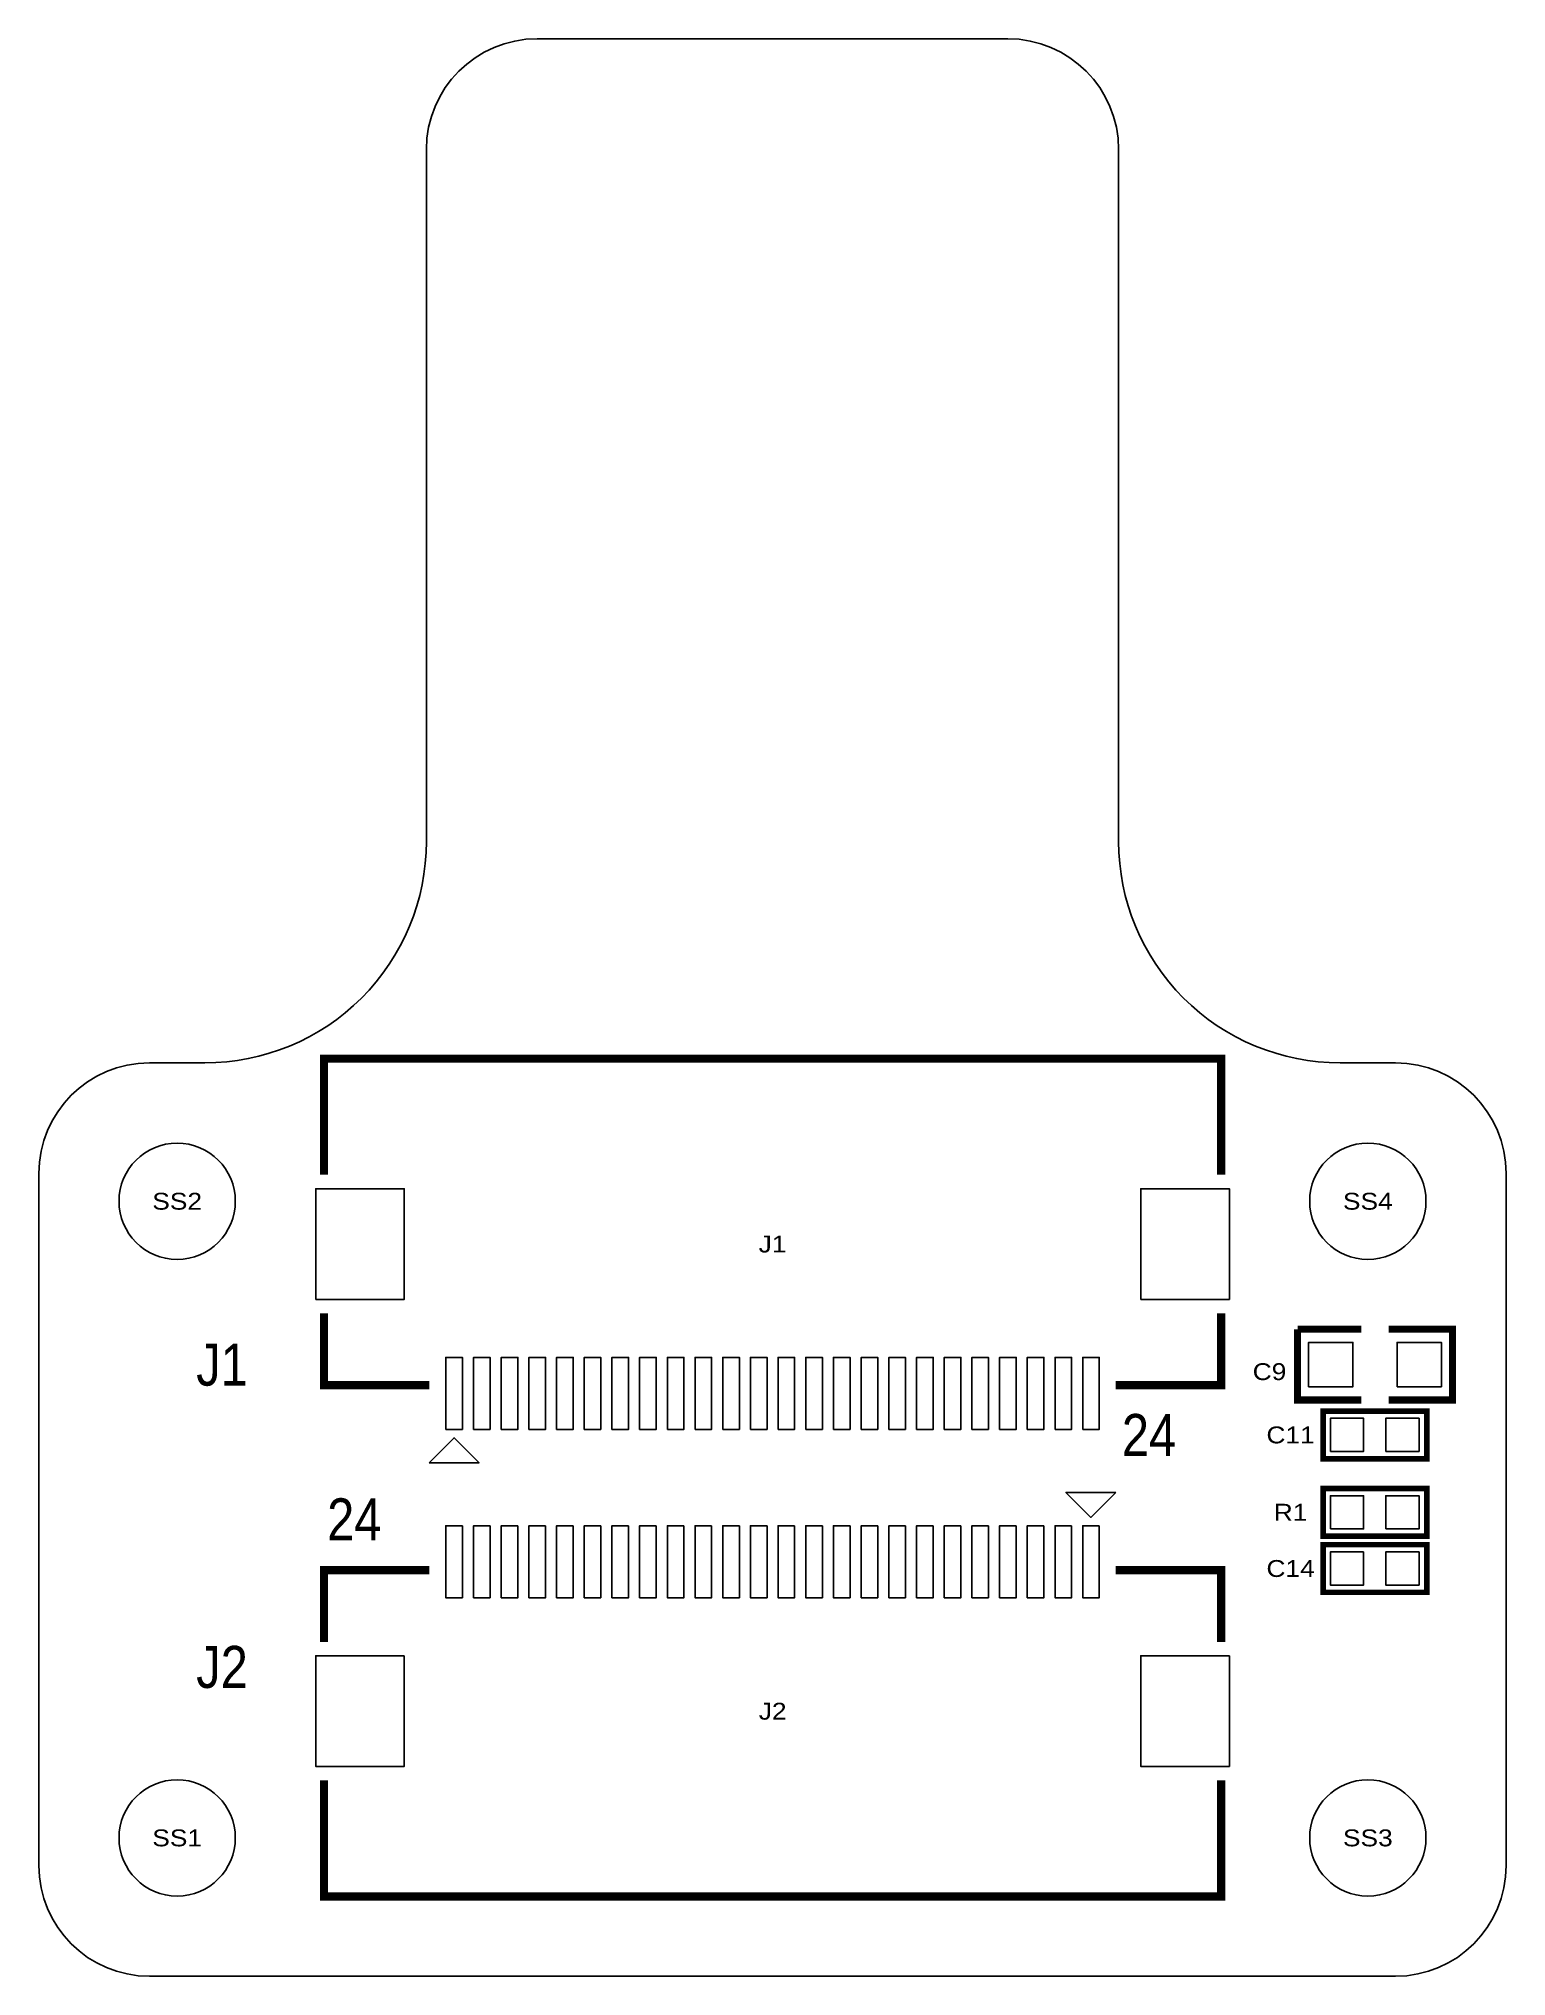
# Model space of a CAD drawing. Extents: x 0 to 26.5, y 0 to 35.
import ezdxf
from ezdxf.enums import TextEntityAlignment as Align

# ---------------------------------------------------------------- set-up
doc = ezdxf.new("R2010")
doc.units = 0
for name, color, linetype in [('BG_OUTLINE', 240, 'CONTINUOUS'), ('BG_SILKSCREEN_TOP', 7, 'CONTINUOUS'), ('PG_SILKSCREEN_TOP', 254, 'CONTINUOUS'), ('PIN_TOP', 92, 'CONTINUOUS'), ('RD_SILKSCREEN_TOP', 254, 'CONTINUOUS')]:
    doc.layers.add(name, color=color, linetype=linetype)

msp = doc.modelspace()

# ---------------------------------------------------------------- linework, layer by layer
at = {"layer": 'BG_OUTLINE'}
msp.add_lwpolyline([(0, 1.99898), (0, 14.50086, -0.41393), (1.99898, 16.49984), (2.99974, 16.49984, 0.414267), (7.00024, 20.50034), (7.00024, 32.99968, -0.414193), (8.99922, 35.0012), (17.5006, 35.0012, -0.414211), (19.49958, 32.99968), (19.49958, 20.50034, 0.414258), (23.50008, 16.49984), (24.50084, 16.49984, -0.413948), (26.49982, 14.50086), (26.49982, 1.99898, -0.413932), (24.50084, 0), (1.99898, 0, -0.413915)], format="xyb", close=True, dxfattribs=at)
for points in [[(26.49982, 6.99922), (26.49982, 1.99898)], [(6.99922, 0), (1.99898, 0)]]:
    msp.add_lwpolyline(points, dxfattribs=at)
at = {"layer": 'PG_SILKSCREEN_TOP'}
for points, const_width in [([(5.15112, 14.478), (5.15112, 16.57604), (21.35124, 16.57604), (21.35124, 14.478)], 0.14986), ([(5.15112, 11.9761), (5.15112, 10.67816), (7.05104, 10.67816)], 0.14986), ([(21.35124, 11.9761), (21.35124, 10.67816), (19.44878, 10.67816)], 0.14986), ([(23.88108, 10.40892), (22.73046, 10.40892), (22.73046, 11.68908)], 0.12954), ([(22.73046, 11.68908), (23.88108, 11.68908)], 0.12954), ([(24.37892, 11.68908), (25.52954, 11.68908), (25.52954, 10.40892), (24.37892, 10.40892)], 0.12954), ([(23.19528, 10.20953), (25.06472, 10.20953), (25.06472, 9.34847), (23.19528, 9.34847), (23.19528, 10.20953)], 0.09906), ([(23.19528, 8.81253), (25.06472, 8.81253), (25.06472, 7.95147), (23.19528, 7.95147), (23.19528, 8.81253)], 0.09906), ([(25.06472, 6.93674), (23.19528, 6.93674), (23.19528, 7.79526), (25.06472, 7.79526), (25.06472, 6.93674)], 0.09906), ([(5.15112, 6.04012), (5.15112, 7.33806), (7.05104, 7.33806)], 0.14986), ([(21.35124, 6.04012), (21.35124, 7.33806), (19.44878, 7.33806)], 0.14986), ([(21.35124, 3.53822), (21.35124, 1.44018), (5.15112, 1.44018), (5.15112, 3.53822)], 0.14986)]:
    msp.add_lwpolyline(points, dxfattribs=dict(at, const_width=const_width))
for points in [[(7.05104, 9.27608), (7.9502, 9.27608), (7.50062, 9.7282)], [(19.44878, 8.74014), (18.54962, 8.74014), (18.9992, 8.28802)]]:
    msp.add_lwpolyline(points, close=True, dxfattribs=at)
at = {"layer": 'PIN_TOP'}
for points in [[(5.00126, 12.22629), (5.00126, 14.22527), (6.60146, 14.22527), (6.60146, 12.22629)], [(19.9009, 12.22629), (19.9009, 14.22527), (21.5011, 14.22527), (21.5011, 12.22629)], [(22.92985, 10.64895), (22.92985, 11.44905), (23.72995, 11.44905), (23.72995, 10.64895)], [(24.53005, 10.64895), (24.53005, 11.44905), (25.33015, 11.44905), (25.33015, 10.64895)], [(7.35076, 9.87806), (7.35076, 11.17854), (7.65048, 11.17854), (7.65048, 9.87806)], [(7.85114, 9.87806), (7.85114, 11.17854), (8.15086, 11.17854), (8.15086, 9.87806)], [(8.35152, 9.87806), (8.35152, 11.17854), (8.65124, 11.17854), (8.65124, 9.87806)], [(8.8519, 9.87806), (8.8519, 11.17854), (9.15162, 11.17854), (9.15162, 9.87806)], [(9.35228, 9.87806), (9.35228, 11.17854), (9.652, 11.17854), (9.652, 9.87806)], [(9.85012, 9.87806), (9.85012, 11.17854), (10.14984, 11.17854), (10.14984, 9.87806)], [(10.3505, 9.87806), (10.3505, 11.17854), (10.65022, 11.17854), (10.65022, 9.87806)], [(10.85088, 9.87806), (10.85088, 11.17854), (11.1506, 11.17854), (11.1506, 9.87806)], [(11.35126, 9.87806), (11.35126, 11.17854), (11.65098, 11.17854), (11.65098, 9.87806)], [(11.85164, 9.87806), (11.85164, 11.17854), (12.15136, 11.17854), (12.15136, 9.87806)], [(12.35202, 9.87806), (12.35202, 11.17854), (12.65174, 11.17854), (12.65174, 9.87806)], [(12.8524, 9.87806), (12.8524, 11.17854), (13.15212, 11.17854), (13.15212, 9.87806)], [(13.35024, 9.87806), (13.35024, 11.17854), (13.64996, 11.17854), (13.64996, 9.87806)], [(13.85062, 9.87806), (13.85062, 11.17854), (14.15034, 11.17854), (14.15034, 9.87806)], [(14.351, 9.87806), (14.351, 11.17854), (14.65072, 11.17854), (14.65072, 9.87806)], [(14.85138, 9.87806), (14.85138, 11.17854), (15.1511, 11.17854), (15.1511, 9.87806)], [(15.35176, 9.87806), (15.35176, 11.17854), (15.65148, 11.17854), (15.65148, 9.87806)], [(15.85214, 9.87806), (15.85214, 11.17854), (16.15186, 11.17854), (16.15186, 9.87806)], [(16.35252, 9.87806), (16.35252, 11.17854), (16.65224, 11.17854), (16.65224, 9.87806)], [(16.85036, 9.87806), (16.85036, 11.17854), (17.15008, 11.17854), (17.15008, 9.87806)], [(17.35074, 9.87806), (17.35074, 11.17854), (17.65046, 11.17854), (17.65046, 9.87806)], [(17.85112, 9.87806), (17.85112, 11.17854), (18.15084, 11.17854), (18.15084, 9.87806)], [(18.3515, 9.87806), (18.3515, 11.17854), (18.65122, 11.17854), (18.65122, 9.87806)], [(18.85188, 9.87806), (18.85188, 11.17854), (19.1516, 11.17854), (19.1516, 9.87806)], [(23.32482, 9.48055), (23.32482, 10.07999), (23.92426, 10.07999), (23.92426, 9.48055)], [(24.32558, 9.48055), (24.32558, 10.07999), (24.92502, 10.07999), (24.92502, 9.48055)], [(23.32482, 8.08101), (23.32482, 8.68045), (23.92426, 8.68045), (23.92426, 8.08101)], [(24.32558, 8.08101), (24.32558, 8.68045), (24.92502, 8.68045), (24.92502, 8.08101)], [(7.65048, 8.13816), (7.65048, 6.83768), (7.35076, 6.83768), (7.35076, 8.13816)], [(8.15086, 8.13816), (8.15086, 6.83768), (7.85114, 6.83768), (7.85114, 8.13816)], [(8.65124, 8.13816), (8.65124, 6.83768), (8.35152, 6.83768), (8.35152, 8.13816)], [(9.15162, 8.13816), (9.15162, 6.83768), (8.8519, 6.83768), (8.8519, 8.13816)], [(9.652, 8.13816), (9.652, 6.83768), (9.35228, 6.83768), (9.35228, 8.13816)], [(10.14984, 8.13816), (10.14984, 6.83768), (9.85012, 6.83768), (9.85012, 8.13816)], [(10.65022, 8.13816), (10.65022, 6.83768), (10.3505, 6.83768), (10.3505, 8.13816)], [(11.1506, 8.13816), (11.1506, 6.83768), (10.85088, 6.83768), (10.85088, 8.13816)], [(11.65098, 8.13816), (11.65098, 6.83768), (11.35126, 6.83768), (11.35126, 8.13816)], [(12.15136, 8.13816), (12.15136, 6.83768), (11.85164, 6.83768), (11.85164, 8.13816)], [(12.65174, 8.13816), (12.65174, 6.83768), (12.35202, 6.83768), (12.35202, 8.13816)], [(13.15212, 8.13816), (13.15212, 6.83768), (12.8524, 6.83768), (12.8524, 8.13816)], [(13.64996, 8.13816), (13.64996, 6.83768), (13.35024, 6.83768), (13.35024, 8.13816)], [(14.15034, 8.13816), (14.15034, 6.83768), (13.85062, 6.83768), (13.85062, 8.13816)], [(14.65072, 8.13816), (14.65072, 6.83768), (14.351, 6.83768), (14.351, 8.13816)], [(15.1511, 8.13816), (15.1511, 6.83768), (14.85138, 6.83768), (14.85138, 8.13816)], [(15.65148, 8.13816), (15.65148, 6.83768), (15.35176, 6.83768), (15.35176, 8.13816)], [(16.15186, 8.13816), (16.15186, 6.83768), (15.85214, 6.83768), (15.85214, 8.13816)], [(16.65224, 8.13816), (16.65224, 6.83768), (16.35252, 6.83768), (16.35252, 8.13816)], [(17.15008, 8.13816), (17.15008, 6.83768), (16.85036, 6.83768), (16.85036, 8.13816)], [(17.65046, 8.13816), (17.65046, 6.83768), (17.35074, 6.83768), (17.35074, 8.13816)], [(18.15084, 8.13816), (18.15084, 6.83768), (17.85112, 6.83768), (17.85112, 8.13816)], [(18.65122, 8.13816), (18.65122, 6.83768), (18.3515, 6.83768), (18.3515, 8.13816)], [(19.1516, 8.13816), (19.1516, 6.83768), (18.85188, 6.83768), (18.85188, 8.13816)], [(23.92426, 7.66572), (23.92426, 7.06628), (23.32482, 7.06628), (23.32482, 7.66572)], [(24.92502, 7.66572), (24.92502, 7.06628), (24.32558, 7.06628), (24.32558, 7.66572)], [(6.60146, 5.78993), (6.60146, 3.79095), (5.00126, 3.79095), (5.00126, 5.78993)], [(21.5011, 5.78993), (21.5011, 3.79095), (19.9009, 3.79095), (19.9009, 5.78993)]]:
    msp.add_lwpolyline(points, close=True, dxfattribs=at)
for centre in [(2.49936, 14.00048), (24.00046, 14.00048), (2.49936, 2.49936), (24.00046, 2.49936)]:
    msp.add_circle(centre, 1.05004, dxfattribs=at)

# ---------------------------------------------------------------- texts
at = {"layer": 'BG_SILKSCREEN_TOP', "width": 0.869565}
for s, p in [('J1', (2.84353, 10.66927)), ('J2', (2.84353, 5.20827))]:
    msp.add_text(s, height=0.75946, dxfattribs=at).set_placement(p)
at = {"layer": 'PG_SILKSCREEN_TOP', "width": 0.869565}
for p in [(19.558, 9.398), (5.207, 7.874)]:
    msp.add_text('24', height=0.75946, dxfattribs=at).set_placement(p)
at = {"layer": 'RD_SILKSCREEN_TOP', "width": 1.166667}
for s, p in [('SS2', (2.49936, 13.84808)), ('SS4', (24.00046, 13.84808)), ('J1', (13.25118, 13.07465)), ('C9', (22.225, 10.7696)), ('C11', (22.606, 9.6266)), ('R1', (22.606, 8.2296)), ('C14', (22.606, 7.2136)), ('J2', (13.25245, 4.6355)), ('SS1', (2.49936, 2.34696)), ('SS3', (24.00046, 2.34696))]:
    msp.add_text(s, height=0.3048, dxfattribs=at).set_placement(p, align=Align.CENTER)

doc.saveas('drawing.dxf')
